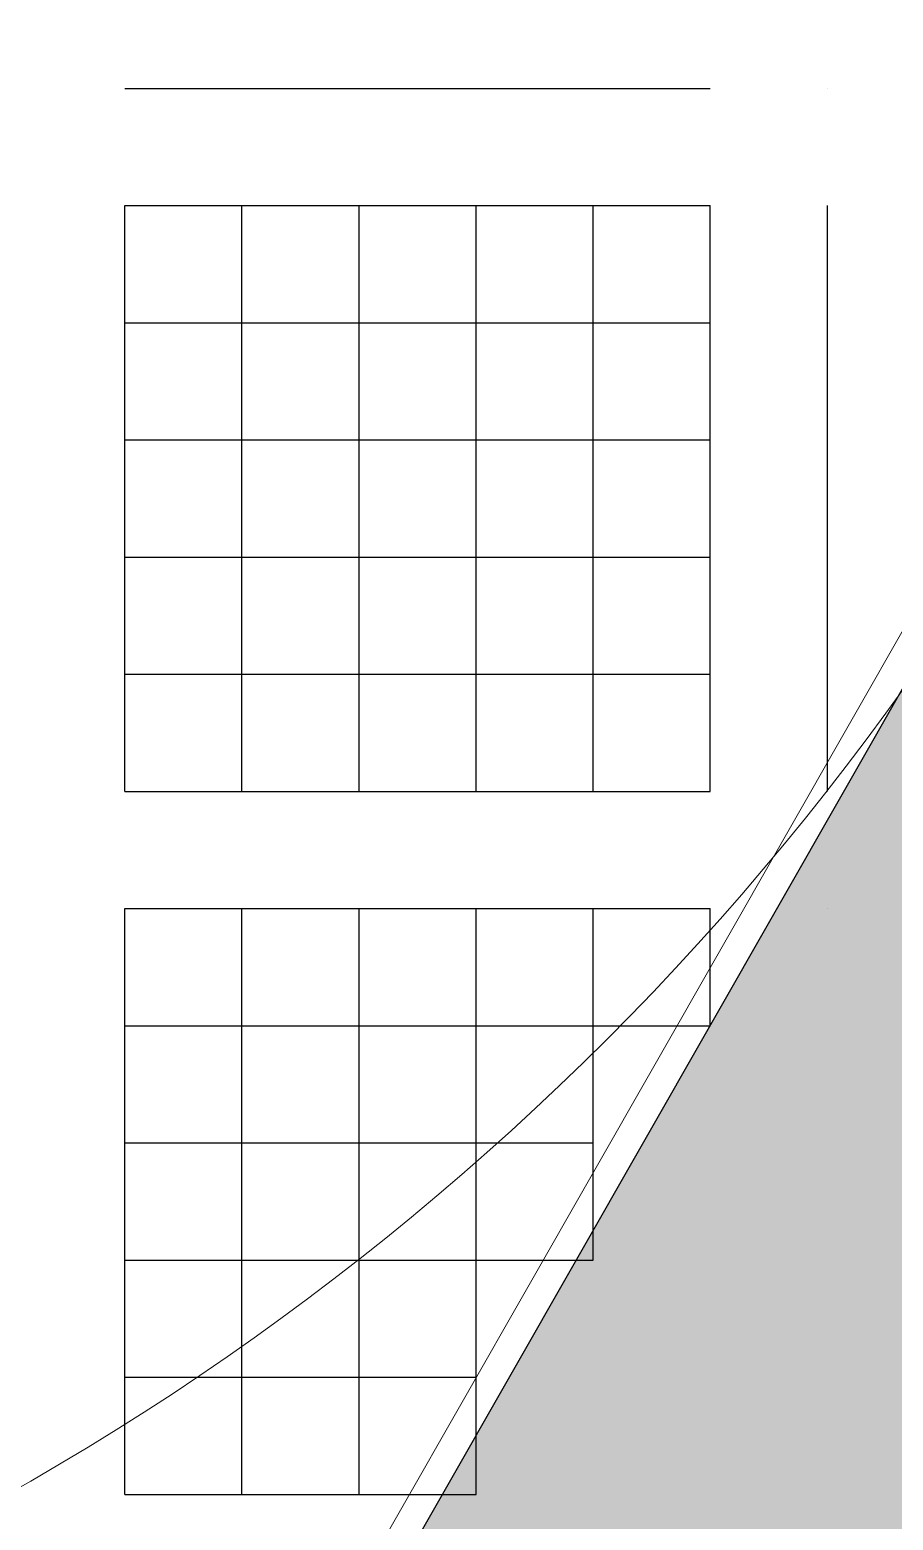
# Model space of a CAD drawing. Header units: millimetres. Extents: x 6 to 745025, y -1528 to 119936.
# Drawn here: x 181.505 to 181.817, y 109.013 to 109.552 of the extents above; entities that cross this region are included whole.
import ezdxf

# ---------------------------------------------------------------- set-up
doc = ezdxf.new("R2010")
doc.units = ezdxf.units.MM
doc.header["$MEASUREMENT"] = 0
doc.layers.get('0').update_dxf_attribs({"linetype": 'CONTINUOUS'})

msp = doc.modelspace()

# ---------------------------------------------------------------- hatches: boundary and pattern name
at = {"true_color": 0x000006}
h = msp.add_hatch(color=0, dxfattribs=at)
h.paths.add_polyline_path([(182.34377, 109.48811), (181.92044, 109.48811), (182.68244, 108.89544)])
h.paths.add_polyline_path([(181.92044, 109.48811), (182.68244, 108.89544), (181.58177, 108.89544)])

# ---------------------------------------------------------------- linework, layer by layer
at = {"color": 0, "linetype": 'Continuous', "lineweight": 25, "true_color": 0x000001}
for p, q in [((181.53944, 109.53044), (181.53944, 109.53044)), ((181.53944, 109.53044), (181.53944, 109.53044)), ((181.53944, 109.53044), (181.53944, 109.53044)), ((181.53944, 109.53044), (181.53944, 109.53044)), ((181.53944, 109.53044), (181.53944, 109.53044)), ((181.53944, 109.53044), (181.53944, 109.53044)), ((181.53944, 109.53044), (181.53944, 109.53044)), ((181.53944, 109.53044), (181.53944, 109.53044)), ((181.58177, 109.53044), (181.58177, 109.53044)), ((181.58177, 109.53044), (181.58177, 109.53044)), ((181.58177, 109.53044), (181.58177, 109.53044)), ((181.58177, 109.53044), (181.58177, 109.53044)), ((181.58177, 109.53044), (181.58177, 109.53044)), ((181.58177, 109.53044), (181.58177, 109.53044)), ((181.58177, 109.53044), (181.58177, 109.53044)), ((181.62411, 109.53044), (181.62411, 109.53044)), ((181.62411, 109.53044), (181.62411, 109.53044)), ((181.62411, 109.53044), (181.62411, 109.53044)), ((181.62411, 109.53044), (181.62411, 109.53044)), ((181.62411, 109.53044), (181.62411, 109.53044)), ((181.62411, 109.53044), (181.62411, 109.53044)), ((181.62411, 109.53044), (181.62411, 109.53044)), ((181.66644, 109.53044), (181.66644, 109.53044)), ((181.66644, 109.53044), (181.66644, 109.53044)), ((181.66644, 109.53044), (181.66644, 109.53044)), ((181.66644, 109.53044), (181.66644, 109.53044)), ((181.66644, 109.53044), (181.66644, 109.53044)), ((181.66644, 109.53044), (181.66644, 109.53044)), ((181.66644, 109.53044), (181.66644, 109.53044)), ((181.70877, 109.53044), (181.70877, 109.53044)), ((181.70877, 109.53044), (181.70877, 109.53044)), ((181.70877, 109.53044), (181.70877, 109.53044)), ((181.70877, 109.53044), (181.70877, 109.53044)), ((181.70877, 109.53044), (181.70877, 109.53044)), ((181.70877, 109.53044), (181.70877, 109.53044)), ((181.70877, 109.53044), (181.70877, 109.53044)), ((181.75111, 109.53044), (181.75111, 109.53044)), ((181.75111, 109.53044), (181.75111, 109.53044)), ((181.75111, 109.53044), (181.75111, 109.53044)), ((181.75111, 109.53044), (181.75111, 109.53044)), ((181.75111, 109.53044), (181.75111, 109.53044)), ((181.75111, 109.53044), (181.75111, 109.53044)), ((181.75111, 109.53044), (181.75111, 109.53044)), ((181.79344, 109.53044), (181.79344, 109.53044)), ((181.79344, 109.53044), (181.79344, 109.53044)), ((181.79344, 109.53044), (181.79344, 109.53044)), ((181.79344, 109.53044), (181.79344, 109.53044)), ((181.79344, 109.53044), (181.79344, 109.53044)), ((181.79344, 109.53044), (181.79344, 109.53044)), ((181.79344, 109.53044), (181.79344, 109.53044)), ((181.79344, 109.53044), (181.79344, 109.53044)), ((181.79344, 109.53044), (181.79344, 109.53044)), ((181.79344, 109.53044), (181.79344, 109.53044)), ((181.79344, 109.53044), (181.79344, 109.53044)), ((181.79344, 109.53044), (181.79344, 109.53044)), ((181.79344, 109.53044), (181.79344, 109.53044)), ((181.79344, 109.53044), (181.79344, 109.53044)), ((181.79344, 109.48811), (181.79344, 109.48811)), ((181.79344, 109.48811), (181.79344, 109.48811)), ((181.79344, 109.48811), (181.79344, 109.48811)), ((181.79344, 109.48811), (181.79344, 109.48811)), ((181.79344, 109.48811), (181.79344, 109.48811)), ((181.79344, 109.48811), (181.79344, 109.48811)), ((181.79344, 109.48811), (181.79344, 109.48811)), ((181.79344, 109.44578), (181.79344, 109.44578)), ((181.79344, 109.44578), (181.79344, 109.44578)), ((181.79344, 109.44578), (181.79344, 109.44578)), ((181.79344, 109.44578), (181.79344, 109.44578)), ((181.79344, 109.44578), (181.79344, 109.44578)), ((181.79344, 109.44578), (181.79344, 109.44578)), ((181.79344, 109.44578), (181.79344, 109.44578)), ((181.79344, 109.40344), (181.79344, 109.40344)), ((181.79344, 109.40344), (181.79344, 109.40344)), ((181.79344, 109.40344), (181.79344, 109.40344)), ((181.79344, 109.40344), (181.79344, 109.40344)), ((181.79344, 109.40344), (181.79344, 109.40344)), ((181.79344, 109.40344), (181.79344, 109.40344)), ((181.79344, 109.40344), (181.79344, 109.40344)), ((181.79344, 109.36111), (181.79344, 109.36111)), ((181.79344, 109.36111), (181.79344, 109.36111)), ((181.79344, 109.36111), (181.79344, 109.36111)), ((181.79344, 109.36111), (181.79344, 109.36111)), ((181.79344, 109.36111), (181.79344, 109.36111)), ((181.79344, 109.36111), (181.79344, 109.36111)), ((181.79344, 109.36111), (181.79344, 109.36111)), ((181.79344, 109.31878), (181.79344, 109.31878)), ((181.79344, 109.31878), (181.79344, 109.31878)), ((181.79344, 109.31878), (181.79344, 109.31878)), ((181.79344, 109.31878), (181.79344, 109.31878)), ((181.79344, 109.31878), (181.79344, 109.31878)), ((181.79344, 109.31878), (181.79344, 109.31878)), ((181.79344, 109.31878), (181.79344, 109.31878)), ((181.79344, 109.27644), (181.79344, 109.27644)), ((181.79344, 109.27644), (181.79344, 109.27644)), ((181.79344, 109.27644), (181.79344, 109.27644)), ((181.79344, 109.27644), (181.79344, 109.27644)), ((181.79344, 109.27644), (181.79344, 109.27644)), ((181.70877, 109.19178), (181.70877, 109.23411)), ((181.70877, 109.19178), (181.70877, 109.23411)), ((181.70877, 109.19178), (181.70877, 109.23411)), ((181.70877, 109.19178), (181.70877, 109.23411)), ((181.70877, 109.19178), (181.70877, 109.23411)), ((181.70877, 109.19178), (181.70877, 109.23411)), ((181.70877, 109.23411), (181.70877, 109.23411)), ((181.75111, 109.23411), (181.75111, 109.23411)), ((181.75111, 109.23411), (181.75111, 109.23411)), ((181.75111, 109.23411), (181.75111, 109.23411)), ((181.75111, 109.23411), (181.75111, 109.23411)), ((181.75111, 109.23411), (181.75111, 109.23411)), ((181.53944, 109.10711), (181.58177, 109.10711)), ((181.53944, 109.10711), (181.58177, 109.10711)), ((181.53944, 109.06478), (181.58177, 109.06478)), ((181.53944, 109.06478), (181.58177, 109.06478)), ((181.53944, 109.06478), (181.58177, 109.06478)), ((181.53944, 109.06478), (181.53944, 109.06478)), ((181.53944, 109.06478), (181.53944, 109.06478)), ((181.53944, 109.06478), (181.53944, 109.06478)), ((181.53944, 109.06478), (181.53944, 109.06478)), ((181.53944, 109.02244), (181.53944, 109.02244))]:
    msp.add_line(p, q, dxfattribs=at)
at = {"color": 0, "linetype": 'Continuous', "lineweight": 25, "true_color": 0x000002}
for p, q in [((181.79344, 109.31878), (181.79344, 109.31878)), ((181.79344, 109.27644), (181.79344, 109.31878)), ((181.75111, 109.27644), (181.75111, 109.27644)), ((181.75111, 109.27644), (181.75111, 109.27644)), ((181.75111, 109.27644), (181.75111, 109.27644)), ((181.75111, 109.27644), (181.75111, 109.27644)), ((181.79344, 109.27644), (181.79344, 109.27644)), ((181.79344, 109.27644), (181.79344, 109.27644)), ((181.79344, 109.27644), (181.79344, 109.27644)), ((181.79344, 109.27644), (181.79344, 109.27644)), ((181.79344, 109.27644), (181.79344, 109.27644)), ((181.79344, 109.27644), (181.79344, 109.27644)), ((181.70877, 109.23411), (181.75111, 109.23411)), ((181.75111, 109.23411), (181.75111, 109.23411)), ((181.75111, 109.23411), (181.75111, 109.23411)), ((181.75111, 109.23411), (181.75111, 109.23411)), ((181.75111, 109.23411), (181.75111, 109.23411)), ((181.75111, 109.23411), (181.75111, 109.23411)), ((181.75111, 109.23411), (181.75111, 109.23411)), ((181.75111, 109.19178), (181.75111, 109.23411)), ((181.75111, 109.19178), (181.75111, 109.23411)), ((181.75111, 109.19178), (181.75111, 109.23411)), ((181.75111, 109.19178), (181.75111, 109.23411)), ((181.75111, 109.23411), (181.75111, 109.23411)), ((181.75111, 109.23411), (181.75111, 109.23411)), ((181.75111, 109.23411), (181.75111, 109.23411)), ((181.79344, 109.23411), (181.79344, 109.23411)), ((181.70877, 109.19178), (181.75111, 109.19178)), ((181.70877, 109.19178), (181.75111, 109.19178)), ((181.70877, 109.19178), (181.75111, 109.19178)), ((181.70877, 109.19178), (181.75111, 109.19178)), ((181.70877, 109.19178), (181.75111, 109.19178)), ((181.70877, 109.19178), (181.75111, 109.19178)), ((181.70877, 109.19178), (181.70877, 109.19178)), ((181.70877, 109.14944), (181.70877, 109.19178)), ((181.70877, 109.14944), (181.70877, 109.19178)), ((181.70877, 109.14944), (181.70877, 109.19178)), ((181.66644, 109.14944), (181.70877, 109.14944)), ((181.66644, 109.14944), (181.70877, 109.14944)), ((181.66644, 109.14944), (181.70877, 109.14944)), ((181.66644, 109.14944), (181.70877, 109.14944)), ((181.66644, 109.14944), (181.70877, 109.14944)), ((181.66644, 109.14944), (181.70877, 109.14944)), ((181.66644, 109.10711), (181.66644, 109.14944)), ((181.66644, 109.10711), (181.66644, 109.14944)), ((181.62411, 109.10711), (181.66644, 109.10711)), ((181.53944, 109.02244), (181.53944, 109.06478)), ((181.53944, 109.02244), (181.53944, 109.06478)), ((181.53944, 109.02244), (181.53944, 109.06478)), ((181.53944, 109.02244), (181.53944, 109.06478)), ((181.53944, 109.02244), (181.53944, 109.06478)), ((181.53944, 109.02244), (181.53944, 109.06478)), ((181.58177, 109.02244), (181.58177, 109.06478)), ((181.58177, 109.02244), (181.58177, 109.06478)), ((181.58177, 109.02244), (181.58177, 109.06478)), ((181.58177, 109.02244), (181.58177, 109.06478)), ((181.53944, 109.02244), (181.53944, 109.02244)), ((181.53944, 109.02244), (181.53944, 109.02244))]:
    msp.add_line(p, q, dxfattribs=at)
at = {"color": 0, "linetype": 'Continuous', "lineweight": 18, "true_color": 0x000003}
msp.add_lwpolyline([(180.98911, 107.87944), (182.68244, 110.84278), (179.29577, 110.84278), (180.98911, 107.92178)], dxfattribs=at)
at = {"color": 0, "linetype": 'Continuous', "lineweight": 25, "true_color": 0x000001}
for points in [[(181.53944, 109.53044), (181.58177, 109.53044), (181.62411, 109.53044), (181.66644, 109.53044), (181.70877, 109.53044), (181.75111, 109.53044)], [(181.53944, 109.53044), (181.58177, 109.53044), (181.62411, 109.53044), (181.66644, 109.53044), (181.70877, 109.53044), (181.75111, 109.53044)], [(181.53944, 109.53044), (181.58177, 109.53044), (181.62411, 109.53044), (181.66644, 109.53044), (181.70877, 109.53044), (181.75111, 109.53044)], [(181.53944, 109.53044), (181.58177, 109.53044), (181.62411, 109.53044), (181.66644, 109.53044), (181.70877, 109.53044), (181.75111, 109.53044)], [(181.53944, 109.53044), (181.58177, 109.53044), (181.62411, 109.53044), (181.66644, 109.53044), (181.70877, 109.53044), (181.75111, 109.53044)], [(181.53944, 109.53044), (181.58177, 109.53044), (181.62411, 109.53044), (181.66644, 109.53044), (181.70877, 109.53044), (181.75111, 109.53044)], [(181.53944, 109.53044), (181.58177, 109.53044), (181.62411, 109.53044), (181.66644, 109.53044), (181.70877, 109.53044), (181.75111, 109.53044)], [(181.53944, 109.48811), (181.58177, 109.48811), (181.62411, 109.48811), (181.66644, 109.48811), (181.70877, 109.48811), (181.75111, 109.48811)], [(181.53944, 109.48811), (181.58177, 109.48811), (181.62411, 109.48811), (181.66644, 109.48811), (181.70877, 109.48811), (181.75111, 109.48811)], [(181.53944, 109.48811), (181.58177, 109.48811), (181.62411, 109.48811), (181.66644, 109.48811), (181.70877, 109.48811), (181.75111, 109.48811)], [(181.53944, 109.48811), (181.58177, 109.48811), (181.62411, 109.48811), (181.66644, 109.48811), (181.70877, 109.48811), (181.75111, 109.48811)], [(181.53944, 109.48811), (181.58177, 109.48811), (181.62411, 109.48811), (181.66644, 109.48811), (181.70877, 109.48811), (181.75111, 109.48811)], [(181.53944, 109.48811), (181.58177, 109.48811), (181.62411, 109.48811), (181.66644, 109.48811), (181.70877, 109.48811), (181.75111, 109.48811)], [(181.53944, 109.48811), (181.58177, 109.48811), (181.62411, 109.48811), (181.66644, 109.48811), (181.70877, 109.48811), (181.75111, 109.48811)], [(181.53944, 109.27644), (181.53944, 109.31878), (181.53944, 109.36111), (181.53944, 109.40344), (181.53944, 109.44578), (181.53944, 109.48811)], [(181.53944, 109.27644), (181.53944, 109.31878), (181.53944, 109.36111), (181.53944, 109.40344), (181.53944, 109.44578), (181.53944, 109.48811)], [(181.53944, 109.27644), (181.53944, 109.31878), (181.53944, 109.36111), (181.53944, 109.40344), (181.53944, 109.44578), (181.53944, 109.48811)], [(181.53944, 109.27644), (181.53944, 109.31878), (181.53944, 109.36111), (181.53944, 109.40344), (181.53944, 109.44578), (181.53944, 109.48811)], [(181.53944, 109.27644), (181.53944, 109.31878), (181.53944, 109.36111), (181.53944, 109.40344), (181.53944, 109.44578), (181.53944, 109.48811)], [(181.53944, 109.27644), (181.53944, 109.31878), (181.53944, 109.36111), (181.53944, 109.40344), (181.53944, 109.44578), (181.53944, 109.48811)], [(181.53944, 109.27644), (181.53944, 109.31878), (181.53944, 109.36111), (181.53944, 109.40344), (181.53944, 109.44578), (181.53944, 109.48811)], [(181.53944, 109.27644), (181.53944, 109.31878), (181.53944, 109.36111), (181.53944, 109.40344), (181.53944, 109.44578), (181.53944, 109.48811)], [(181.58177, 109.27644), (181.58177, 109.31878), (181.58177, 109.36111), (181.58177, 109.40344), (181.58177, 109.44578), (181.58177, 109.48811)], [(181.58177, 109.27644), (181.58177, 109.31878), (181.58177, 109.36111), (181.58177, 109.40344), (181.58177, 109.44578), (181.58177, 109.48811)], [(181.58177, 109.27644), (181.58177, 109.31878), (181.58177, 109.36111), (181.58177, 109.40344), (181.58177, 109.44578), (181.58177, 109.48811)], [(181.58177, 109.27644), (181.58177, 109.31878), (181.58177, 109.36111), (181.58177, 109.40344), (181.58177, 109.44578), (181.58177, 109.48811)], [(181.58177, 109.27644), (181.58177, 109.31878), (181.58177, 109.36111), (181.58177, 109.40344), (181.58177, 109.44578), (181.58177, 109.48811)], [(181.58177, 109.27644), (181.58177, 109.31878), (181.58177, 109.36111), (181.58177, 109.40344), (181.58177, 109.44578), (181.58177, 109.48811)], [(181.58177, 109.27644), (181.58177, 109.31878), (181.58177, 109.36111), (181.58177, 109.40344), (181.58177, 109.44578), (181.58177, 109.48811)], [(181.62411, 109.27644), (181.62411, 109.31878), (181.62411, 109.36111), (181.62411, 109.40344), (181.62411, 109.44578), (181.62411, 109.48811)], [(181.62411, 109.27644), (181.62411, 109.31878), (181.62411, 109.36111), (181.62411, 109.40344), (181.62411, 109.44578), (181.62411, 109.48811)], [(181.62411, 109.27644), (181.62411, 109.31878), (181.62411, 109.36111), (181.62411, 109.40344), (181.62411, 109.44578), (181.62411, 109.48811)], [(181.62411, 109.27644), (181.62411, 109.31878), (181.62411, 109.36111), (181.62411, 109.40344), (181.62411, 109.44578), (181.62411, 109.48811)], [(181.62411, 109.27644), (181.62411, 109.31878), (181.62411, 109.36111), (181.62411, 109.40344), (181.62411, 109.44578), (181.62411, 109.48811)], [(181.62411, 109.27644), (181.62411, 109.31878), (181.62411, 109.36111), (181.62411, 109.40344), (181.62411, 109.44578), (181.62411, 109.48811)], [(181.62411, 109.27644), (181.62411, 109.31878), (181.62411, 109.36111), (181.62411, 109.40344), (181.62411, 109.44578), (181.62411, 109.48811)], [(181.66644, 109.27644), (181.66644, 109.31878), (181.66644, 109.36111), (181.66644, 109.40344), (181.66644, 109.44578), (181.66644, 109.48811)], [(181.66644, 109.27644), (181.66644, 109.31878), (181.66644, 109.36111), (181.66644, 109.40344), (181.66644, 109.44578), (181.66644, 109.48811)], [(181.66644, 109.27644), (181.66644, 109.31878), (181.66644, 109.36111), (181.66644, 109.40344), (181.66644, 109.44578), (181.66644, 109.48811)], [(181.66644, 109.27644), (181.66644, 109.31878), (181.66644, 109.36111), (181.66644, 109.40344), (181.66644, 109.44578), (181.66644, 109.48811)], [(181.66644, 109.27644), (181.66644, 109.31878), (181.66644, 109.36111), (181.66644, 109.40344), (181.66644, 109.44578), (181.66644, 109.48811)], [(181.66644, 109.27644), (181.66644, 109.31878), (181.66644, 109.36111), (181.66644, 109.40344), (181.66644, 109.44578), (181.66644, 109.48811)], [(181.66644, 109.27644), (181.66644, 109.31878), (181.66644, 109.36111), (181.66644, 109.40344), (181.66644, 109.44578), (181.66644, 109.48811)], [(181.70877, 109.27644), (181.70877, 109.31878), (181.70877, 109.36111), (181.70877, 109.40344), (181.70877, 109.44578), (181.70877, 109.48811)], [(181.70877, 109.27644), (181.70877, 109.31878), (181.70877, 109.36111), (181.70877, 109.40344), (181.70877, 109.44578), (181.70877, 109.48811)], [(181.70877, 109.27644), (181.70877, 109.31878), (181.70877, 109.36111), (181.70877, 109.40344), (181.70877, 109.44578), (181.70877, 109.48811)], [(181.70877, 109.27644), (181.70877, 109.31878), (181.70877, 109.36111), (181.70877, 109.40344), (181.70877, 109.44578), (181.70877, 109.48811)], [(181.70877, 109.27644), (181.70877, 109.31878), (181.70877, 109.36111), (181.70877, 109.40344), (181.70877, 109.44578), (181.70877, 109.48811)], [(181.70877, 109.27644), (181.70877, 109.31878), (181.70877, 109.36111), (181.70877, 109.40344), (181.70877, 109.44578), (181.70877, 109.48811)], [(181.70877, 109.27644), (181.70877, 109.31878), (181.70877, 109.36111), (181.70877, 109.40344), (181.70877, 109.44578), (181.70877, 109.48811)], [(181.75111, 109.27644), (181.75111, 109.31878), (181.75111, 109.36111), (181.75111, 109.40344), (181.75111, 109.44578), (181.75111, 109.48811)], [(181.75111, 109.27644), (181.75111, 109.31878), (181.75111, 109.36111), (181.75111, 109.40344), (181.75111, 109.44578), (181.75111, 109.48811)], [(181.75111, 109.27644), (181.75111, 109.31878), (181.75111, 109.36111), (181.75111, 109.40344), (181.75111, 109.44578), (181.75111, 109.48811)], [(181.75111, 109.27644), (181.75111, 109.31878), (181.75111, 109.36111), (181.75111, 109.40344), (181.75111, 109.44578), (181.75111, 109.48811)], [(181.75111, 109.27644), (181.75111, 109.31878), (181.75111, 109.36111), (181.75111, 109.40344), (181.75111, 109.44578), (181.75111, 109.48811)], [(181.75111, 109.27644), (181.75111, 109.31878), (181.75111, 109.36111), (181.75111, 109.40344), (181.75111, 109.44578), (181.75111, 109.48811)], [(181.75111, 109.27644), (181.75111, 109.31878), (181.75111, 109.36111), (181.75111, 109.40344), (181.75111, 109.44578), (181.75111, 109.48811)], [(181.79344, 109.27644), (181.79344, 109.31878), (181.79344, 109.36111), (181.79344, 109.40344), (181.79344, 109.44578), (181.79344, 109.48811)], [(181.79344, 109.27644), (181.79344, 109.31878), (181.79344, 109.36111), (181.79344, 109.40344), (181.79344, 109.44578), (181.79344, 109.48811)], [(181.79344, 109.27644), (181.79344, 109.31878), (181.79344, 109.36111), (181.79344, 109.40344), (181.79344, 109.44578), (181.79344, 109.48811)], [(181.79344, 109.27644), (181.79344, 109.31878), (181.79344, 109.36111), (181.79344, 109.40344), (181.79344, 109.44578), (181.79344, 109.48811)], [(181.79344, 109.31878), (181.79344, 109.36111), (181.79344, 109.40344), (181.79344, 109.44578), (181.79344, 109.48811)], [(181.79344, 109.31878), (181.79344, 109.36111), (181.79344, 109.40344), (181.79344, 109.44578), (181.79344, 109.48811)], [(181.79344, 109.31878), (181.79344, 109.36111), (181.79344, 109.40344), (181.79344, 109.44578), (181.79344, 109.48811)], [(181.53944, 109.44578), (181.58177, 109.44578), (181.62411, 109.44578), (181.66644, 109.44578), (181.70877, 109.44578), (181.75111, 109.44578)], [(181.53944, 109.44578), (181.58177, 109.44578), (181.62411, 109.44578), (181.66644, 109.44578), (181.70877, 109.44578), (181.75111, 109.44578)], [(181.53944, 109.44578), (181.58177, 109.44578), (181.62411, 109.44578), (181.66644, 109.44578), (181.70877, 109.44578), (181.75111, 109.44578)], [(181.53944, 109.44578), (181.58177, 109.44578), (181.62411, 109.44578), (181.66644, 109.44578), (181.70877, 109.44578), (181.75111, 109.44578)], [(181.53944, 109.44578), (181.58177, 109.44578), (181.62411, 109.44578), (181.66644, 109.44578), (181.70877, 109.44578), (181.75111, 109.44578)], [(181.53944, 109.44578), (181.58177, 109.44578), (181.62411, 109.44578), (181.66644, 109.44578), (181.70877, 109.44578), (181.75111, 109.44578)], [(181.53944, 109.44578), (181.58177, 109.44578), (181.62411, 109.44578), (181.66644, 109.44578), (181.70877, 109.44578), (181.75111, 109.44578)], [(181.53944, 109.40344), (181.58177, 109.40344), (181.62411, 109.40344), (181.66644, 109.40344), (181.70877, 109.40344), (181.75111, 109.40344)], [(181.53944, 109.40344), (181.58177, 109.40344), (181.62411, 109.40344), (181.66644, 109.40344), (181.70877, 109.40344), (181.75111, 109.40344)], [(181.53944, 109.40344), (181.58177, 109.40344), (181.62411, 109.40344), (181.66644, 109.40344), (181.70877, 109.40344), (181.75111, 109.40344)], [(181.53944, 109.40344), (181.58177, 109.40344), (181.62411, 109.40344), (181.66644, 109.40344), (181.70877, 109.40344), (181.75111, 109.40344)], [(181.53944, 109.40344), (181.58177, 109.40344), (181.62411, 109.40344), (181.66644, 109.40344), (181.70877, 109.40344), (181.75111, 109.40344)], [(181.53944, 109.40344), (181.58177, 109.40344), (181.62411, 109.40344), (181.66644, 109.40344), (181.70877, 109.40344), (181.75111, 109.40344)], [(181.53944, 109.40344), (181.58177, 109.40344), (181.62411, 109.40344), (181.66644, 109.40344), (181.70877, 109.40344), (181.75111, 109.40344)], [(181.53944, 109.36111), (181.58177, 109.36111), (181.62411, 109.36111), (181.66644, 109.36111), (181.70877, 109.36111), (181.75111, 109.36111)], [(181.53944, 109.36111), (181.58177, 109.36111), (181.62411, 109.36111), (181.66644, 109.36111), (181.70877, 109.36111), (181.75111, 109.36111)], [(181.53944, 109.36111), (181.58177, 109.36111), (181.62411, 109.36111), (181.66644, 109.36111), (181.70877, 109.36111), (181.75111, 109.36111)], [(181.53944, 109.36111), (181.58177, 109.36111), (181.62411, 109.36111), (181.66644, 109.36111), (181.70877, 109.36111), (181.75111, 109.36111)], [(181.53944, 109.36111), (181.58177, 109.36111), (181.62411, 109.36111), (181.66644, 109.36111), (181.70877, 109.36111), (181.75111, 109.36111)], [(181.53944, 109.36111), (181.58177, 109.36111), (181.62411, 109.36111), (181.66644, 109.36111), (181.70877, 109.36111), (181.75111, 109.36111)], [(181.53944, 109.36111), (181.58177, 109.36111), (181.62411, 109.36111), (181.66644, 109.36111), (181.70877, 109.36111), (181.75111, 109.36111)], [(181.53944, 109.31878), (181.58177, 109.31878), (181.62411, 109.31878), (181.66644, 109.31878), (181.70877, 109.31878), (181.75111, 109.31878)], [(181.53944, 109.31878), (181.58177, 109.31878), (181.62411, 109.31878), (181.66644, 109.31878), (181.70877, 109.31878), (181.75111, 109.31878)], [(181.53944, 109.31878), (181.58177, 109.31878), (181.62411, 109.31878), (181.66644, 109.31878), (181.70877, 109.31878), (181.75111, 109.31878)], [(181.53944, 109.31878), (181.58177, 109.31878), (181.62411, 109.31878), (181.66644, 109.31878), (181.70877, 109.31878), (181.75111, 109.31878)], [(181.53944, 109.31878), (181.58177, 109.31878), (181.62411, 109.31878), (181.66644, 109.31878), (181.70877, 109.31878), (181.75111, 109.31878)], [(181.53944, 109.31878), (181.58177, 109.31878), (181.62411, 109.31878), (181.66644, 109.31878), (181.70877, 109.31878), (181.75111, 109.31878)], [(181.53944, 109.31878), (181.58177, 109.31878), (181.62411, 109.31878), (181.66644, 109.31878), (181.70877, 109.31878), (181.75111, 109.31878)], [(181.53944, 109.27644), (181.58177, 109.27644), (181.62411, 109.27644), (181.66644, 109.27644), (181.70877, 109.27644), (181.75111, 109.27644)], [(181.53944, 109.27644), (181.58177, 109.27644), (181.62411, 109.27644), (181.66644, 109.27644), (181.70877, 109.27644), (181.75111, 109.27644)], [(181.53944, 109.27644), (181.58177, 109.27644), (181.62411, 109.27644), (181.66644, 109.27644), (181.70877, 109.27644), (181.75111, 109.27644)], [(181.53944, 109.27644), (181.58177, 109.27644), (181.62411, 109.27644), (181.66644, 109.27644), (181.70877, 109.27644), (181.75111, 109.27644)], [(181.53944, 109.27644), (181.58177, 109.27644), (181.62411, 109.27644), (181.66644, 109.27644), (181.70877, 109.27644), (181.75111, 109.27644)], [(181.53944, 109.27644), (181.58177, 109.27644), (181.62411, 109.27644), (181.66644, 109.27644), (181.70877, 109.27644), (181.75111, 109.27644)], [(181.53944, 109.27644), (181.58177, 109.27644), (181.62411, 109.27644), (181.66644, 109.27644), (181.70877, 109.27644), (181.75111, 109.27644)], [(181.53944, 109.27644), (181.58177, 109.27644), (181.62411, 109.27644), (181.66644, 109.27644), (181.70877, 109.27644), (181.75111, 109.27644)], [(181.53944, 109.23411), (181.58177, 109.23411), (181.62411, 109.23411), (181.66644, 109.23411), (181.70877, 109.23411), (181.75111, 109.23411)], [(181.53944, 109.23411), (181.58177, 109.23411), (181.62411, 109.23411), (181.66644, 109.23411), (181.70877, 109.23411), (181.75111, 109.23411)], [(181.53944, 109.23411), (181.58177, 109.23411), (181.62411, 109.23411), (181.66644, 109.23411), (181.70877, 109.23411), (181.75111, 109.23411)], [(181.53944, 109.23411), (181.58177, 109.23411), (181.62411, 109.23411), (181.66644, 109.23411), (181.70877, 109.23411), (181.75111, 109.23411)], [(181.53944, 109.23411), (181.58177, 109.23411), (181.62411, 109.23411), (181.66644, 109.23411), (181.70877, 109.23411), (181.75111, 109.23411)], [(181.53944, 109.23411), (181.58177, 109.23411), (181.62411, 109.23411), (181.66644, 109.23411), (181.70877, 109.23411), (181.75111, 109.23411)], [(181.53944, 109.23411), (181.58177, 109.23411), (181.62411, 109.23411), (181.66644, 109.23411), (181.70877, 109.23411)], [(181.53944, 109.02244), (181.53944, 109.06478), (181.53944, 109.10711), (181.53944, 109.14944), (181.53944, 109.19178), (181.53944, 109.23411)], [(181.53944, 109.02244), (181.53944, 109.06478), (181.53944, 109.10711), (181.53944, 109.14944), (181.53944, 109.19178), (181.53944, 109.23411)], [(181.53944, 109.06478), (181.53944, 109.10711), (181.53944, 109.14944), (181.53944, 109.19178), (181.53944, 109.23411)], [(181.53944, 109.06478), (181.53944, 109.10711), (181.53944, 109.14944), (181.53944, 109.19178), (181.53944, 109.23411)], [(181.53944, 109.06478), (181.53944, 109.10711), (181.53944, 109.14944), (181.53944, 109.19178), (181.53944, 109.23411)], [(181.53944, 109.06478), (181.53944, 109.10711), (181.53944, 109.14944), (181.53944, 109.19178), (181.53944, 109.23411)], [(181.53944, 109.06478), (181.53944, 109.10711), (181.53944, 109.14944), (181.53944, 109.19178), (181.53944, 109.23411)], [(181.53944, 109.06478), (181.53944, 109.10711), (181.53944, 109.14944), (181.53944, 109.19178), (181.53944, 109.23411)], [(181.58177, 109.06478), (181.58177, 109.10711), (181.58177, 109.14944), (181.58177, 109.19178), (181.58177, 109.23411)], [(181.58177, 109.06478), (181.58177, 109.10711), (181.58177, 109.14944), (181.58177, 109.19178), (181.58177, 109.23411)], [(181.58177, 109.06478), (181.58177, 109.10711), (181.58177, 109.14944), (181.58177, 109.19178), (181.58177, 109.23411)], [(181.58177, 109.06478), (181.58177, 109.10711), (181.58177, 109.14944), (181.58177, 109.19178), (181.58177, 109.23411)], [(181.58177, 109.10711), (181.58177, 109.14944), (181.58177, 109.19178), (181.58177, 109.23411)], [(181.58177, 109.10711), (181.58177, 109.14944), (181.58177, 109.19178), (181.58177, 109.23411)], [(181.58177, 109.10711), (181.58177, 109.14944), (181.58177, 109.19178), (181.58177, 109.23411)], [(181.62411, 109.10711), (181.62411, 109.14944), (181.62411, 109.19178), (181.62411, 109.23411)], [(181.62411, 109.10711), (181.62411, 109.14944), (181.62411, 109.19178), (181.62411, 109.23411)], [(181.62411, 109.10711), (181.62411, 109.14944), (181.62411, 109.19178), (181.62411, 109.23411)], [(181.62411, 109.10711), (181.62411, 109.14944), (181.62411, 109.19178), (181.62411, 109.23411)], [(181.62411, 109.10711), (181.62411, 109.14944), (181.62411, 109.19178), (181.62411, 109.23411)], [(181.62411, 109.10711), (181.62411, 109.14944), (181.62411, 109.19178), (181.62411, 109.23411)], [(181.62411, 109.14944), (181.62411, 109.19178), (181.62411, 109.23411)], [(181.66644, 109.14944), (181.66644, 109.19178), (181.66644, 109.23411)], [(181.66644, 109.14944), (181.66644, 109.19178), (181.66644, 109.23411)], [(181.66644, 109.14944), (181.66644, 109.19178), (181.66644, 109.23411)], [(181.66644, 109.14944), (181.66644, 109.19178), (181.66644, 109.23411)], [(181.66644, 109.14944), (181.66644, 109.19178), (181.66644, 109.23411)], [(181.66644, 109.14944), (181.66644, 109.19178), (181.66644, 109.23411)], [(181.66644, 109.14944), (181.66644, 109.19178), (181.66644, 109.23411)], [(181.53944, 109.19178), (181.58177, 109.19178), (181.62411, 109.19178), (181.66644, 109.19178), (181.70877, 109.19178)], [(181.53944, 109.19178), (181.58177, 109.19178), (181.62411, 109.19178), (181.66644, 109.19178), (181.70877, 109.19178)], [(181.53944, 109.19178), (181.58177, 109.19178), (181.62411, 109.19178), (181.66644, 109.19178), (181.70877, 109.19178)], [(181.53944, 109.19178), (181.58177, 109.19178), (181.62411, 109.19178), (181.66644, 109.19178), (181.70877, 109.19178)], [(181.53944, 109.19178), (181.58177, 109.19178), (181.62411, 109.19178), (181.66644, 109.19178), (181.70877, 109.19178)], [(181.53944, 109.19178), (181.58177, 109.19178), (181.62411, 109.19178), (181.66644, 109.19178), (181.70877, 109.19178)], [(181.53944, 109.19178), (181.58177, 109.19178), (181.62411, 109.19178), (181.66644, 109.19178), (181.70877, 109.19178)], [(181.53944, 109.14944), (181.58177, 109.14944), (181.62411, 109.14944), (181.66644, 109.14944)], [(181.53944, 109.14944), (181.58177, 109.14944), (181.62411, 109.14944), (181.66644, 109.14944)], [(181.53944, 109.14944), (181.58177, 109.14944), (181.62411, 109.14944), (181.66644, 109.14944)], [(181.53944, 109.14944), (181.58177, 109.14944), (181.62411, 109.14944), (181.66644, 109.14944)], [(181.53944, 109.14944), (181.58177, 109.14944), (181.62411, 109.14944), (181.66644, 109.14944)], [(181.53944, 109.14944), (181.58177, 109.14944), (181.62411, 109.14944), (181.66644, 109.14944)], [(181.53944, 109.14944), (181.58177, 109.14944), (181.62411, 109.14944)], [(181.53944, 109.10711), (181.58177, 109.10711), (181.62411, 109.10711)], [(181.53944, 109.10711), (181.58177, 109.10711), (181.62411, 109.10711)], [(181.53944, 109.10711), (181.58177, 109.10711), (181.62411, 109.10711)], [(181.53944, 109.10711), (181.58177, 109.10711), (181.62411, 109.10711)], [(181.53944, 109.10711), (181.58177, 109.10711), (181.62411, 109.10711)]]:
    msp.add_lwpolyline(points, dxfattribs=at)
at = {"color": 0, "linetype": 'Continuous', "lineweight": -2, "true_color": 0x000006}
msp.add_lwpolyline([(181.92044, 109.48811), (182.68244, 108.89544), (181.58177, 108.89544)], close=True, dxfattribs=at)
at = {"color": 0, "linetype": 'Continuous', "lineweight": 25, "true_color": 0x000002}
for points in [[(181.70877, 109.14944), (181.70877, 109.19178), (181.70877, 109.23411)], [(181.70877, 109.10711), (181.70877, 109.14944), (181.70877, 109.19178)], [(181.70877, 109.10711), (181.70877, 109.14944), (181.70877, 109.19178)], [(181.70877, 109.10711), (181.70877, 109.14944), (181.70877, 109.19178)], [(181.62411, 109.14944), (181.66644, 109.14944), (181.70877, 109.14944)], [(181.62411, 109.02244), (181.62411, 109.06478), (181.62411, 109.10711), (181.62411, 109.14944)], [(181.66644, 109.02244), (181.66644, 109.06478), (181.66644, 109.10711), (181.66644, 109.14944)], [(181.66644, 109.06478), (181.66644, 109.10711), (181.66644, 109.14944)], [(181.66644, 109.06478), (181.66644, 109.10711), (181.66644, 109.14944)], [(181.66644, 109.06478), (181.66644, 109.10711), (181.66644, 109.14944)], [(181.66644, 109.06478), (181.66644, 109.10711), (181.66644, 109.14944)], [(181.58177, 109.10711), (181.62411, 109.10711), (181.66644, 109.10711)], [(181.58177, 109.10711), (181.62411, 109.10711), (181.66644, 109.10711)], [(181.58177, 109.02244), (181.58177, 109.06478), (181.58177, 109.10711)], [(181.58177, 109.02244), (181.58177, 109.06478), (181.58177, 109.10711)], [(181.58177, 109.02244), (181.58177, 109.06478), (181.58177, 109.10711)], [(181.62411, 109.10711), (181.66644, 109.10711), (181.70877, 109.10711)], [(181.62411, 109.10711), (181.66644, 109.10711), (181.70877, 109.10711)], [(181.62411, 109.10711), (181.66644, 109.10711), (181.70877, 109.10711)], [(181.62411, 109.10711), (181.66644, 109.10711), (181.70877, 109.10711)], [(181.62411, 109.02244), (181.62411, 109.06478), (181.62411, 109.10711)], [(181.62411, 109.02244), (181.62411, 109.06478), (181.62411, 109.10711)], [(181.62411, 109.02244), (181.62411, 109.06478), (181.62411, 109.10711)], [(181.62411, 109.02244), (181.62411, 109.06478), (181.62411, 109.10711)], [(181.62411, 109.02244), (181.62411, 109.06478), (181.62411, 109.10711)], [(181.62411, 109.02244), (181.62411, 109.06478), (181.62411, 109.10711)], [(181.53944, 109.06478), (181.58177, 109.06478), (181.62411, 109.06478), (181.66644, 109.06478)], [(181.53944, 109.06478), (181.58177, 109.06478), (181.62411, 109.06478), (181.66644, 109.06478)], [(181.53944, 109.06478), (181.58177, 109.06478), (181.62411, 109.06478), (181.66644, 109.06478)], [(181.53944, 109.06478), (181.58177, 109.06478), (181.62411, 109.06478), (181.66644, 109.06478)], [(181.58177, 109.06478), (181.62411, 109.06478), (181.66644, 109.06478)], [(181.58177, 109.06478), (181.62411, 109.06478), (181.66644, 109.06478)], [(181.58177, 109.06478), (181.62411, 109.06478), (181.66644, 109.06478)], [(181.53944, 109.02244), (181.58177, 109.02244), (181.62411, 109.02244), (181.66644, 109.02244)], [(181.53944, 109.02244), (181.58177, 109.02244), (181.62411, 109.02244), (181.66644, 109.02244)], [(181.53944, 109.02244), (181.58177, 109.02244), (181.62411, 109.02244), (181.66644, 109.02244)], [(181.53944, 109.02244), (181.58177, 109.02244), (181.62411, 109.02244)], [(181.53944, 109.02244), (181.58177, 109.02244), (181.62411, 109.02244)], [(181.53944, 109.02244), (181.58177, 109.02244), (181.62411, 109.02244)], [(181.53944, 109.02244), (181.58177, 109.02244), (181.62411, 109.02244)], [(181.53944, 109.02244), (181.58177, 109.02244), (181.62411, 109.02244)]]:
    msp.add_lwpolyline(points, dxfattribs=at)
at = {"color": 0, "linetype": 'Continuous', "lineweight": 18, "true_color": 0x000003}
for points in [[(181.01027, 107.92178), (182.09745, 107.92178), (182.97877, 108.8031), (182.97877, 109.89028)], [(181.01027, 108.89544), (181.55971, 108.89544), (182.00511, 109.34084), (182.00511, 109.89028)]]:
    msp.add_open_spline(points, degree=3, dxfattribs=at)

doc.saveas('drawing.dxf')
